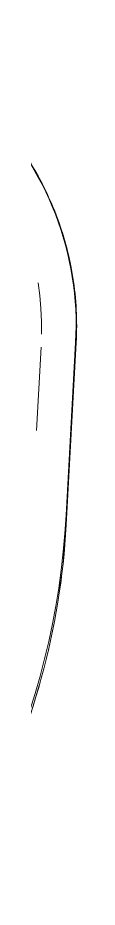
# Model space of a CAD drawing. Header units: inches. Extents: x -1221 to 179, y -822 to 880.
# Drawn here: x 83.71 to 83.852, y -342.195 to -339.035 of the extents above; entities that cross this region are included whole.
import ezdxf

# ---------------------------------------------------------------- set-up
doc = ezdxf.new("R2010")
doc.units = ezdxf.units.IN
doc.header["$MEASUREMENT"] = 0
doc.layers.add('X1$0$I-FURN', color=30, linetype='Continuous', lineweight=9)

# ---------------------------------------------------------------- blocks, each defined once
blk = doc.blocks.new('X1$0$Allsteel Seating Acuity Work-Conference Chair1 - Fully Adj_ Arms_ Mesh Back-V34-FIRST FLOOR POWER _ SIGNAL')
at = {"layer": 'X1$0$I-FURN'}
for p, q in [((-10.8643, 5.8752), (-11.5123, 5.9109)), ((-11.2, 5.7693), (-11.496, 5.7856))]:
    blk.add_line(p, q, dxfattribs=at)
at = {"layer": 'X1$0$I-FURN', "lineweight": 13}
blk.add_line((-11.5122, 5.909), (-10.8995, 5.8752), dxfattribs=at)
at = {"layer": 'X1$0$I-FURN', "flags": 128}
for points in [[(-11.5123, 5.9109), (-11.1885, 5.8931), (-10.8643, 5.8752)], [(-11.5418, 5.7872), (-11.5876, 5.787), (-11.6334, 5.7849), (-11.679, 5.781), (-11.7245, 5.7753)]]:
    blk.add_lwpolyline(points, dxfattribs=at)
at = {"layer": 'X1$0$I-FURN', "lineweight": 13}
for centre, radius, start, end in [((-11.5724, 4.8169), 1.0938, 86.8437, 184.3553), ((-11.049, 3.1641), 2.7152, 1.9696, 86.8437)]:
    blk.add_arc(centre, radius, start, end, dxfattribs=at)
at = {"layer": 'X1$0$I-FURN'}
for centre, radius, start, end in [((-11.5725, 4.8189), 1.0938, 86.8437, 99.0167), ((-11.5725, 4.8189), 1.0938, 104.3984, 111.2219), ((-11.5725, 4.8189), 1.0937, 101.0733, 104.3984), ((-11.0072, 3.2854), 2.5937, 74.6222, 86.8437), ((-11.5725, 4.8189), 1.0938, 117.9253, 122.6437), ((-11.0072, 3.2854), 2.5937, 62.3989, 74.3214)]:
    blk.add_arc(centre, radius, start, end, dxfattribs=at)
for points in [[(-11.9662, 5.8393), (-11.8944, 5.867), (-11.7448, 5.9072), (-11.5896, 5.9152), (-11.5123, 5.9109)], [(-10.8643, 5.8752), (-10.6802, 5.8651), (-10.3144, 5.8054), (-9.7971, 5.6018), (-9.4894, 5.3967), (-9.3482, 5.2792)]]:
    blk.add_open_spline(points, degree=3, dxfattribs=at)
blk.add_open_spline([(-12.6375, 5.0681), (-12.6339, 5.0836), (-12.6273, 5.1094), (-12.617, 5.1439), (-12.6102, 5.1647), (-12.6047, 5.1809), (-12.5986, 5.1978), (-12.5896, 5.2216), (-12.5768, 5.2528), (-12.5622, 5.2849), (-12.5496, 5.3105), (-12.5367, 5.3357), (-12.5195, 5.3668), (-12.4892, 5.4169), (-12.4464, 5.4787), (-12.3873, 5.5506), (-12.3311, 5.608), (-12.2818, 5.652), (-12.2427, 5.6837), (-12.2016, 5.7141), (-12.144, 5.7526), (-12.0671, 5.7964), (-12.0006, 5.826), (-11.9662, 5.8393)], degree=3, knots=[0, 0, 0, 0, 0.083333, 0.125, 0.145833, 0.166667, 0.1875, 0.208333, 0.25, 0.291667, 0.3125, 0.333333, 0.375, 0.416667, 0.5, 0.583333, 0.666667, 0.708333, 0.75, 0.791667, 0.833333, 0.916667, 1, 1, 1, 1], dxfattribs=at)
blk = doc.blocks.new('X1')
at = {"layer": 'X1$0$I-FURN', "rotation": 269.9999999999997}
blk.add_blockref('X1$0$Allsteel Seating Acuity Work-Conference Chair1 - Fully Adj_ Arms_ Mesh Back-V34-FIRST FLOOR POWER _ SIGNAL', (77.9364, -351.7008), dxfattribs=at)

msp = doc.modelspace()

# ---------------------------------------------------------------- block references
at = {"color": 253}
msp.add_blockref('X1', (0, 0), dxfattribs=at)

doc.saveas('drawing.dxf')
